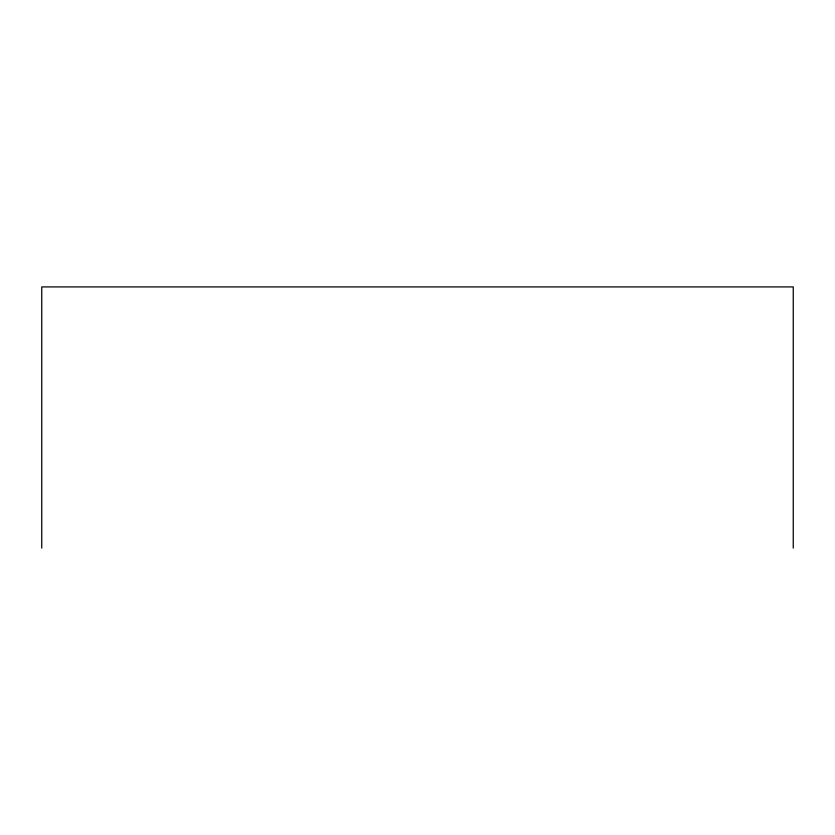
<?xml version="1.0" encoding="UTF-8"?>
<svg xmlns="http://www.w3.org/2000/svg" width="835" height="835" viewBox="0 0 835 835"><rect width="100%" height="100%" fill="white"/><g stroke="black" fill="none" stroke-linecap="round" stroke-linejoin="round"><path stroke-width="1.25" d="M793.25 548.084L793.25 286.916L41.75 286.916L41.75 548.084"/></g></svg>
